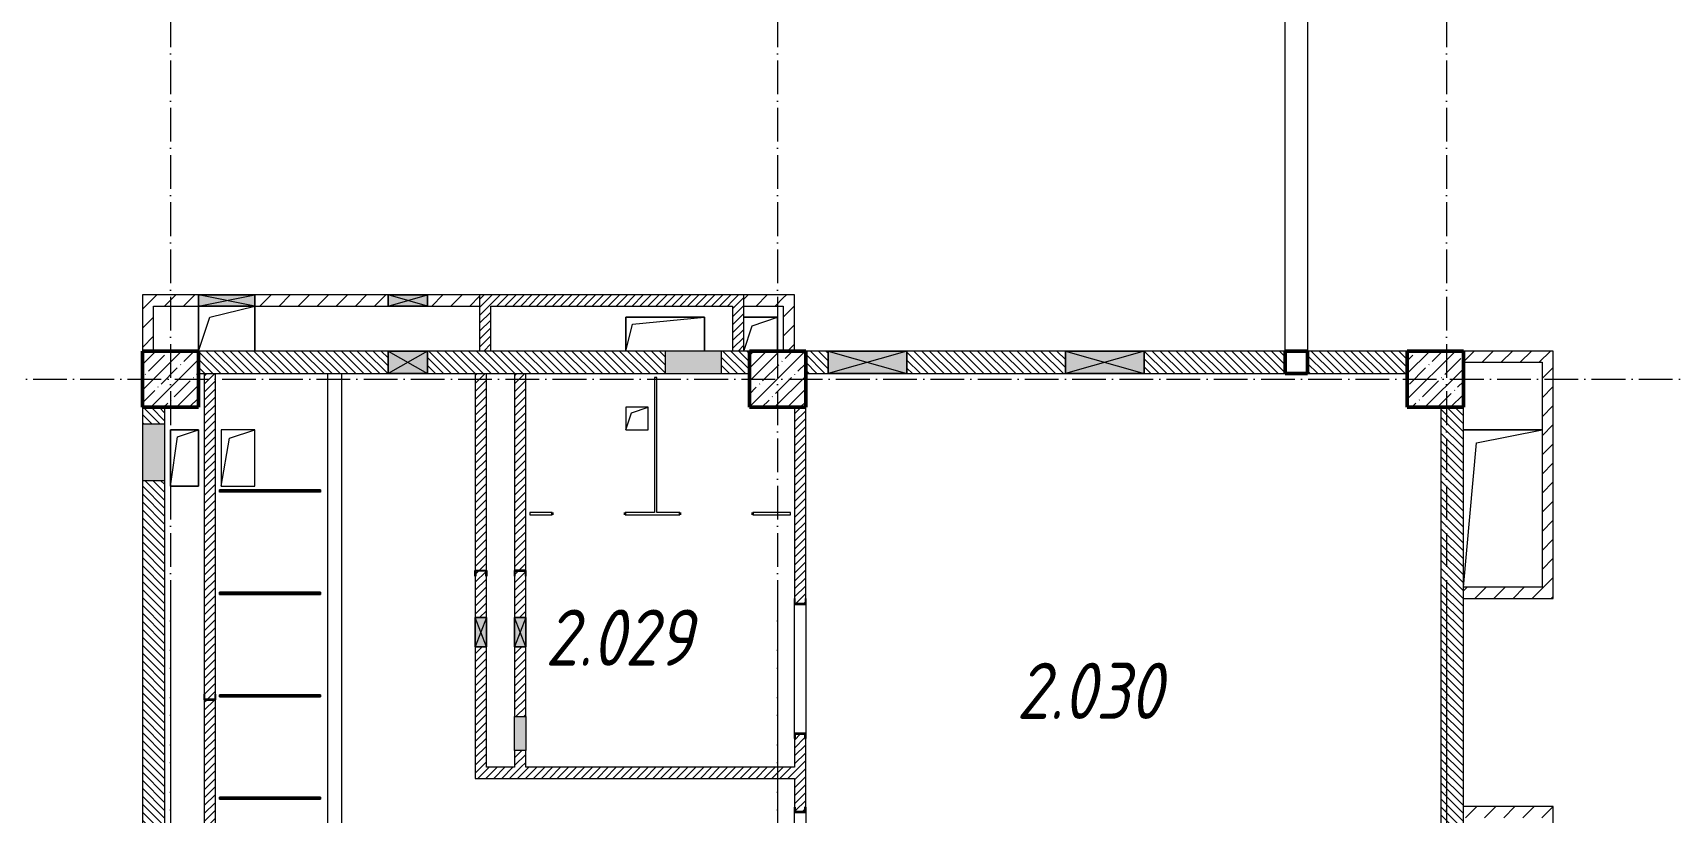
# Model space of a CAD drawing. Header units: millimetres. Extents: x -213536 to 1564669, y -45299 to 942238.
# Drawn here: x 60933 to 75507, y 507097 to 514027 of the extents above; entities that cross this region are included whole.
import ezdxf

# ---------------------------------------------------------------- set-up
doc = ezdxf.new("R2010")
doc.units = ezdxf.units.MM
doc.linetypes.add('50_200_ШТРИХ_1Т_ш5_п1_п1_', pattern=[700, 500, -100, 0, -100])
for name, color, linetype, lineweight in [('3.1) ЖБ окна 1.2 м', 102, 'Continuous', 30), ('A-DETL-GENF-OTLN', 7, 'Continuous', 9), ('A-DOOR-OPNG-MCUT', 7, 'Continuous', 35), ('A-FLOR-____-OTLN', 7, 'Continuous', 9), ('A-GENM-____-MCUT', 7, 'Continuous', 25), ('A-GENM-____-OTLN', 7, 'Continuous', 9), ('A-GENM-____-OTLN-1', 7, 'Continuous', 25), ('A-GLAZ-____-OTLN', 7, 'Continuous', 9), ('A-WALL-____-MCUT', 7, 'Continuous', 13), ('A-WALL-____-OTLN', 7, 'Continuous', 9), ('A-WALL-____-PATT-1', 7, 'Continuous', 9), ('A-WALL-FNSH-MCUT-1', 7, 'Continuous', 9), ('I-WALL-____-OTLN', 7, 'Continuous', 9), ('S-COLS-____-MCUT', 7, 'Continuous', 50), ('S-COLS-____-OTLN', 7, 'Continuous', 9), ('S-GRID-____-OTLN-1', 7, '50_200_ШТРИХ_1Т_ш5_п1_п1_', 9), ('Марки помещений', 7, 'Continuous', 9)]:
    doc.layers.add(name, color=color, linetype=linetype, lineweight=lineweight)
doc.layers.add('A-DOOR-____-OTLN-1', color=7, linetype='Continuous', lineweight=9, true_color=0xffffff)
doc.styles.add('ISOCPEUR_I_2', font='isocpeui.ttf', dxfattribs={"width": 0.85, "height": 2.3})
pattern_1 = [(135, (-15591.663, 459015.94), (-35.35534, -35.35534), [])]
pattern_2 = [(45, (-15591.663, 459015.94), (-35.35534, 35.35534), [])]
pattern_3 = [(45, (-15591.66, 459015.94), (-84.85281, 84.85281), [])]

# ---------------------------------------------------------------- blocks, each defined once
blk = doc.blocks.new('BSC_Колонна _Прямоугольная - 500х500-V35-АР1_План отверстий 2 этажа в осях 1-64_Ю-ЯЯ')
at = {"layer": 'S-COLS-____-OTLN'}
h = blk.add_hatch(dxfattribs=at)
h.set_pattern_fill('FP_45', color=256, style=0, pattern_type=2)
h.set_pattern_definition([(45, (-89000, -51931.04), (-114.04925, 114.04925), []), (45, (-88885.95, -51931.04), (-114.04925, 114.04925), [201.613, -40.323, 3.353, -36.97])])
h.paths.add_polyline_path([(-250, -250), (250, -250), (250, 250), (-250, 250)], flags=0)
at = {"layer": 'S-COLS-____-MCUT'}
for p, q in [((250, 250), (-250, 250)), ((-250, 250), (-250, -250)), ((250, -250), (250, 250)), ((-250, -250), (250, -250))]:
    blk.add_line(p, q, dxfattribs=at)
blk = doc.blocks.new('BSC_Колонна _Прямоугольная - 500х500-V36-АР1_План отверстий 2 этажа в осях 1-64_Ю-ЯЯ')
at = {"layer": 'S-COLS-____-OTLN'}
h = blk.add_hatch(dxfattribs=at)
h.set_pattern_fill('FP_46', color=256, style=0, pattern_type=2)
h.set_pattern_definition([(45, (-83150, -51931.04), (-114.04925, 114.04925), []), (45, (-83035.95, -51931.04), (-114.04925, 114.04925), [201.613, -40.323, 3.353, -36.97])])
h.paths.add_polyline_path([(-250, -250), (250, -250), (250, 250), (-250, 250)], flags=0)
at = {"layer": 'S-COLS-____-MCUT'}
for p, q in [((250, 250), (-250, 250)), ((-250, 250), (-250, -250)), ((250, -250), (250, 250)), ((-250, -250), (250, -250))]:
    blk.add_line(p, q, dxfattribs=at)
blk = doc.blocks.new('BSC_Колонна _Прямоугольная - 500х500-25978818-АР1_План отверстий 2 этажа в осях 1-64_Ю-ЯЯ')
at = {"layer": 'S-COLS-____-OTLN'}
h = blk.add_hatch(dxfattribs=at)
h.set_pattern_fill('FP_66', color=256, style=0, pattern_type=2)
h.set_pattern_definition([(45, (-77750, -51931.04), (-114.04925, 114.04925), []), (45, (-77635.95, -51931.04), (-114.04925, 114.04925), [201.613, -40.323, 3.353, -36.97])])
h.paths.add_polyline_path([(-250, -250), (250, -250), (250, 250), (-250, 250)], flags=0)
at = {"layer": 'S-COLS-____-MCUT'}
for p, q in [((250, 250), (-250, 250)), ((-250, 250), (-250, -250)), ((250, -250), (250, 250)), ((-250, -250), (250, -250))]:
    blk.add_line(p, q, dxfattribs=at)
blk = doc.blocks.new('DOR_ДУ_распашная__1Ст_Прямоугольная_ШЕР - Вн_650х2100h_Кабинки С_у-17949503-АР1_План отверстий 2 этажа в осях 1-64_Ю-ЯЯ')
at = {"layer": 'A-DOOR-OPNG-MCUT'}
for p, q in [((-325, 10), (-325, -10)), ((325, -10), (325, 10))]:
    blk.add_line(p, q, dxfattribs=at)
blk = doc.blocks.new('154_Фахверк_СКБ_Швеллер - Тип_100_3960-28331862-АР1_План отверстий 2 этажа в осях 1-64_Ю-ЯЯ')
at = {"layer": 'A-GENM-____-MCUT'}
for p, q in [((175, 50), (125, 50)), ((125, 50), (125, -50)), ((128, 47), (175, 47)), ((128, -47), (128, 47)), ((175, 47), (175, 50)), ((125, -50), (175, -50)), ((175, -47), (128, -47)), ((175, -50), (175, -47))]:
    blk.add_line(p, q, dxfattribs=at)
blk = doc.blocks.new('154_Стойка_СКБ_Швеллер - СМ-2180_100-28278414-АР1_План отверстий 2 этажа в осях 1-64_Ю-ЯЯ')
at = {"layer": 'A-GENM-____-MCUT'}
for p, q in [((171, 50), (125, 50)), ((125, 50), (125, -50)), ((129.5, 42.4), (171, 42.4)), ((129.5, -42.4), (129.5, 42.4)), ((171, 42.4), (171, 50)), ((125, -50), (171, -50)), ((171, -42.4), (129.5, -42.4)), ((171, -50), (171, -42.4))]:
    blk.add_line(p, q, dxfattribs=at)
blk = doc.blocks.new('154_Фахверк_СКБ_Швеллер - Тип_100_3960-28336466-АР1_План отверстий 2 этажа в осях 1-64_Ю-ЯЯ')
at = {"layer": 'A-GENM-____-MCUT'}
for p, q in [((175, 50), (125, 50)), ((125, 50), (125, -50)), ((128, 47), (175, 47)), ((128, -47), (128, 47)), ((175, 47), (175, 50)), ((125, -50), (175, -50)), ((175, -47), (128, -47)), ((175, -50), (175, -47))]:
    blk.add_line(p, q, dxfattribs=at)
blk = doc.blocks.new('154_Фахверк_СКБ_Швеллер - Тип_100_3960-28336563-АР1_План отверстий 2 этажа в осях 1-64_Ю-ЯЯ')
at = {"layer": 'A-GENM-____-MCUT'}
for p, q in [((125, 50), (175, 50)), ((125, -50), (125, 50)), ((128, 47), (128, -47)), ((175, 47), (128, 47)), ((175, 50), (175, 47)), ((175, -50), (125, -50)), ((128, -47), (175, -47)), ((175, -47), (175, -50))]:
    blk.add_line(p, q, dxfattribs=at)
blk = doc.blocks.new('131_Панель боковая - 900х1500-29281255-АР1_План отверстий 2 этажа в осях 1-64_Ю-ЯЯ')
at = {"layer": 'A-GENM-____-MCUT'}
for p, q in [((450, 5), (-450, 5)), ((-450, 5), (-450, -5)), ((450, -5), (450, 5)), ((-450, -5), (450, -5))]:
    blk.add_line(p, q, dxfattribs=at)
at = {"layer": 'A-GENM-____-OTLN'}
for p, q in [((-450, 10), (450, 10)), ((-450, 5), (-450, 10)), ((450, 10), (450, 5)), ((-450, -10), (-450, -5)), ((-450, -10), (450, -10)), ((450, -5), (450, -10))]:
    blk.add_line(p, q, dxfattribs=at)
blk = doc.blocks.new('AR_Отверстие Ниша - Лючок-32404312-АР1_План отверстий 2 этажа в осях 1-64_Ю-ЯЯ')
at = {"layer": 'A-GLAZ-____-OTLN'}
blk.add_hatch(color=256, dxfattribs=at).paths.add_polyline_path([(150, 50), (-150, 50), (-150, -50), (150, -50)], flags=0)
for p, q in [((-150, 50), (150, 50)), ((-150, -50), (-150, 50)), ((150, 50), (150, -50)), ((150, -50), (-150, -50))]:
    blk.add_line(p, q, dxfattribs=at)
blk = doc.blocks.new('AR_Отверстие Ниша - Лючок-32402011-АР1_План отверстий 2 этажа в осях 1-64_Ю-ЯЯ')
at = {"layer": 'A-GLAZ-____-OTLN'}
blk.add_hatch(color=256, dxfattribs=at).paths.add_polyline_path([(250, -100), (250, 100), (-250, 100), (-250, -100)], flags=0)
for p, q in [((250, 100), (-250, 100)), ((-250, 100), (-250, -100)), ((250, -100), (250, 100)), ((-250, -100), (250, -100))]:
    blk.add_line(p, q, dxfattribs=at)
blk = doc.blocks.new('AR_Отверстие Ниша - Лючок-32401948-АР1_План отверстий 2 этажа в осях 1-64_Ю-ЯЯ')
at = {"layer": 'A-GLAZ-____-OTLN'}
blk.add_hatch(color=256, dxfattribs=at).paths.add_polyline_path([(250, -100), (250, 100), (-250, 100), (-250, -100)], flags=0)
for p, q in [((250, 100), (-250, 100)), ((-250, 100), (-250, -100)), ((250, -100), (250, 100)), ((-250, -100), (250, -100))]:
    blk.add_line(p, q, dxfattribs=at)
blk = doc.blocks.new('AR_Отверстие прямоугольное _в плите_ - AR_Отверстие прямоугольное _в плите_-30459207-АР1_План отверстий 2 этажа в осях 1-64_Ю-ЯЯ')
at = {"layer": 'A-GENM-____-OTLN'}
for p, q in [((100, 100), (-100, 100)), ((-100, 100), (-100, -100)), ((-100, -100), (-50, 50)), ((-50, 50), (100, 100)), ((100, -100), (100, 100)), ((-100, -100), (100, -100))]:
    blk.add_line(p, q, dxfattribs=at)
blk = doc.blocks.new('AR_Отверстие прямоугольное _в плите_ - AR_Отверстие прямоугольное _в плите_-30459336-АР1_План отверстий 2 этажа в осях 1-64_Ю-ЯЯ')
at = {"layer": 'A-GENM-____-OTLN'}
for p, q in [((150, 250), (-150, 250)), ((-150, 250), (-150, -250)), ((-150, -250), (-75, 175)), ((-75, 175), (150, 250)), ((150, -250), (150, 250)), ((-150, -250), (150, -250))]:
    blk.add_line(p, q, dxfattribs=at)
blk = doc.blocks.new('AR_Отверстие прямоугольное _в плите_ - AR_Отверстие прямоугольное _в плите_-V158-АР1_План отверстий 2 этажа в осях 1-64_Ю-ЯЯ')
at = {"layer": 'A-GENM-____-OTLN'}
for p, q in [((125, 250), (-125, 250)), ((-125, 250), (-125, -250)), ((-125, -250), (-63, 188)), ((-63, 188), (125, 250)), ((125, -250), (125, 250)), ((-125, -250), (125, -250))]:
    blk.add_line(p, q, dxfattribs=at)
blk = doc.blocks.new('AR_Отверстие прямоугольное _в плите_ - AR_Отверстие прямоугольное _в плите_-30459430-АР1_План отверстий 2 этажа в осях 1-64_Ю-ЯЯ')
at = {"layer": 'A-GENM-____-OTLN'}
for p, q in [((350, 150), (-350, 150)), ((-350, 150), (-350, -150)), ((-290, 90), (350, 150)), ((350, -150), (350, 150)), ((-350, -150), (-290, 90))]:
    blk.add_line(p, q, dxfattribs=at)
blk = doc.blocks.new('AR_Отверстие прямоугольное _в плите_ - AR_Отверстие прямоугольное _в плите_-30552814-АР1_План отверстий 2 этажа в осях 1-64_Ю-ЯЯ')
at = {"layer": 'A-GENM-____-OTLN'}
for p, q in [((-250, 200), (-250, -200)), ((-150, 100), (250, 200)), ((250, -200), (250, 200)), ((-250, -200), (-150, 100))]:
    blk.add_line(p, q, dxfattribs=at)
blk = doc.blocks.new('AR_Отверстие прямоугольное _в плите_ - AR_Отверстие прямоугольное _в плите_-30552542-АР1_План отверстий 2 этажа в осях 1-64_Ю-ЯЯ')
at = {"layer": 'A-GENM-____-OTLN'}
for p, q in [((350, 700), (-350, 700)), ((-350, -700), (-233, 583)), ((-233, 583), (350, 700))]:
    blk.add_line(p, q, dxfattribs=at)
blk = doc.blocks.new('AR_Отверстие прямоугольное _в плите_ - AR_Отверстие прямоугольное _в плите_-30459338-АР1_План отверстий 2 этажа в осях 1-64_Ю-ЯЯ')
at = {"layer": 'A-GENM-____-OTLN'}
for p, q in [((150, 150), (-150, 150)), ((-75, 75), (150, 150)), ((150, -150), (150, 150)), ((-150, -150), (-75, 75))]:
    blk.add_line(p, q, dxfattribs=at)
blk = doc.blocks.new('BSC_Колонна _Прямоугольная1 - 200х200 _металл_-35205626-АР1_План отверстий 2 этажа в осях 1-64_Ю-ЯЯ')
at = {"layer": 'S-COLS-____-MCUT'}
for p, q in [((100, 100), (-100, 100)), ((-100, 100), (-100, -100)), ((100, -100), (100, 100)), ((-100, -100), (100, -100))]:
    blk.add_line(p, q, dxfattribs=at)
blk = doc.blocks.new('AR_Отверстие прямоугольное _в стене_ - AR_Отверстие прямоугольное _в стене__ОВ-36829938-АР1_План отверстий 2 этажа в осях 1-64_Ю-ЯЯ')
at = {"layer": 'A-GLAZ-____-OTLN'}
blk.add_hatch(color=256, dxfattribs=at).paths.add_polyline_path([(350, -100), (350, 100), (-350, 100), (-350, -100), (187, -100)], flags=0)
at = {"layer": 'A-DETL-GENF-OTLN'}
for p, q in [((-350, -100), (-350, 100)), ((-350, 100), (350, 100)), ((350, 100), (-350, -100)), ((-350, 100), (350, -100)), ((350, 100), (-350, 100)), ((-350, 100), (-350, -100)), ((350, 100), (350, -100)), ((350, -100), (350, 100)), ((350, -100), (-350, -100)), ((-350, -100), (350, -100))]:
    blk.add_line(p, q, dxfattribs=at)
blk = doc.blocks.new('AR_Отверстие прямоугольное _в стене__БезПР - AR_Отверстие прямоугольное _в стене__БезПР-36788828-АР1_План отверстий 2 этажа в осях 1-64_Ю-ЯЯ')
at = {"layer": 'A-GLAZ-____-OTLN'}
blk.add_hatch(color=256, dxfattribs=at).paths.add_polyline_path([(-250, 50), (-250, -50), (250, -50), (250, 50)], flags=0)
at = {"layer": 'A-DETL-GENF-OTLN'}
for p, q in [((-250, -50), (-250, 50)), ((-250, 50), (250, 50)), ((250, 50), (-250, -50)), ((-250, 50), (250, -50)), ((250, 50), (-250, 50)), ((-250, 50), (-250, -50)), ((250, 50), (250, -50)), ((250, -50), (250, 50)), ((250, -50), (-250, -50)), ((-250, -50), (250, -50))]:
    blk.add_line(p, q, dxfattribs=at)
at = {"layer": 'A-GLAZ-____-OTLN'}
blk.add_line((250, 50), (-250, 50), dxfattribs=at)
blk = doc.blocks.new('AR_Отверстие прямоугольное _в стене__БезПР - AR_Отверстие прямоугольное _в стене__БезПР-36789349-АР1_План отверстий 2 этажа в осях 1-64_Ю-ЯЯ')
at = {"layer": 'A-GLAZ-____-OTLN'}
blk.add_hatch(color=256, dxfattribs=at).paths.add_polyline_path([(130, 50), (-130, 50), (-130, -50), (130, -50)], flags=0)
at = {"layer": 'A-DETL-GENF-OTLN'}
for p, q in [((-130, -50), (-130, 50)), ((-130, 50), (130, 50)), ((130, 50), (-130, -50)), ((-130, 50), (130, -50)), ((130, 50), (-130, 50)), ((-130, 50), (-130, -50)), ((130, 50), (130, -50)), ((130, -50), (130, 50)), ((130, -50), (-130, -50)), ((-130, -50), (130, -50))]:
    blk.add_line(p, q, dxfattribs=at)
at = {"layer": 'A-GLAZ-____-OTLN'}
blk.add_line((130, 50), (-130, 50), dxfattribs=at)
blk = doc.blocks.new('AR_Отверстие прямоугольное _в стене_ - AR_Отверстие прямоугольное _в стене__ОВ-36832991-АР1_План отверстий 2 этажа в осях 1-64_Ю-ЯЯ')
at = {"layer": 'A-GLAZ-____-OTLN'}
blk.add_hatch(color=256, dxfattribs=at).paths.add_polyline_path([(-175, 50), (-175, -50), (175, -50), (175, 50)], flags=0)
at = {"layer": 'A-DETL-GENF-OTLN'}
for p, q in [((-175, -50), (-175, 50)), ((-175, 50), (175, 50)), ((175, 50), (-175, -50)), ((-175, 50), (175, -50)), ((175, 50), (-175, 50)), ((-175, 50), (-175, -50)), ((175, 50), (175, -50)), ((175, -50), (175, 50)), ((175, -50), (-175, -50)), ((-175, -50), (175, -50))]:
    blk.add_line(p, q, dxfattribs=at)
blk = doc.blocks.new('AR_Отверстие прямоугольное _в стене__БезПР - AR_Отверстие прямоугольное _в стене__БезПР-36789443-АР1_План отверстий 2 этажа в осях 1-64_Ю-ЯЯ')
at = {"layer": 'A-GLAZ-____-OTLN'}
blk.add_hatch(color=256, dxfattribs=at).paths.add_polyline_path([(175, -100), (175, 100), (-175, 100), (-175, -100)], flags=0)
at = {"layer": 'A-DETL-GENF-OTLN'}
for p, q in [((-175, -100), (-175, 100)), ((-175, 100), (175, 100)), ((175, 100), (-175, -100)), ((-175, 100), (175, -100)), ((175, 100), (-175, 100)), ((-175, 100), (-175, -100)), ((175, 100), (175, -100)), ((175, -100), (175, 100)), ((175, -100), (-175, -100)), ((-175, -100), (175, -100))]:
    blk.add_line(p, q, dxfattribs=at)
at = {"layer": 'A-GLAZ-____-OTLN'}
blk.add_line((175, 100), (-175, 100), dxfattribs=at)
blk = doc.blocks.new('2этаж')
at = {"layer": 'S-GRID-____-OTLN-1', "color": 251, "ltscale": 0.6, "true_color": 0x636466}
for p, q in [((62158.3, 549908.8), (62158.3, 498997)), ((67558.3, 549908.8), (67558.3, 498997)), ((73508.3, 549908.8), (73508.3, 498997)), ((53374.4, 510947), (88482.7, 510947)), ((62158.3, 508896.9), (62158.3, 467585.8)), ((67558.3, 508896.9), (67558.3, 470838.7)), ((73508.3, 508896.9), (73508.3, 454533.3))]:
    blk.add_line(p, q, dxfattribs=at)

msp = doc.modelspace()

# ---------------------------------------------------------------- hatches: boundary and pattern name
at = {"layer": 'A-WALL-____-PATT-1'}
h = msp.add_hatch(dxfattribs=at)
h.set_pattern_fill('FP_4', color=256, style=0, pattern_type=2)
h.set_pattern_definition(pattern_3)
h.paths.add_polyline_path([(63930.7, 511597), (64093.3, 511597), (64093.3, 511697), (62908.3, 511697), (62908.3, 511597)], flags=0)
h.paths.add_polyline_path([(64908.3, 511597), (64908.3, 511697), (64443.3, 511697), (64443.3, 511597)], flags=0)
h.paths.add_polyline_path([(62163.2, 511597), (62408.3, 511597), (62408.3, 511697), (61908.3, 511697), (61908.3, 511597), (62008.3, 511597)], flags=0)
h = msp.add_hatch(dxfattribs=at)
h.set_pattern_fill('FP_5', color=256, style=0, pattern_type=2)
h.set_pattern_definition(pattern_2)
h.paths.add_polyline_path([(67158.3, 511597), (67158.3, 511697), (64908.3, 511697), (64908.3, 511597), (65698.2, 511597)], flags=0)
h = msp.add_hatch(dxfattribs=at)
h.set_pattern_fill('FP_5', color=256, style=0, pattern_type=2)
h.set_pattern_definition(pattern_2)
h.paths.add_polyline_path([(67258.3, 511197), (67258.3, 511697), (67158.3, 511697), (67158.3, 511197)], flags=0)
h = msp.add_hatch(dxfattribs=at)
h.set_pattern_fill('FP_4', color=256, style=0, pattern_type=2)
h.set_pattern_definition(pattern_3)
h.paths.add_polyline_path([(67258.3, 511597), (67608.3, 511597), (67608.3, 511697), (67258.3, 511697)], flags=0)
h = msp.add_hatch(dxfattribs=at)
h.set_pattern_fill('FP_4', color=256, style=0, pattern_type=2)
h.set_pattern_definition(pattern_3)
h.paths.add_polyline_path([(67708.3, 511197), (67708.3, 511697), (67608.3, 511697), (67608.3, 511197)], flags=0)
h = msp.add_hatch(dxfattribs=at)
h.set_pattern_fill('FP_4', color=256, style=0, pattern_type=2)
h.set_pattern_definition(pattern_3)
h.paths.add_polyline_path([(62008.3, 511197), (62008.3, 511597), (61908.3, 511597), (61908.3, 511197)], flags=0)
h = msp.add_hatch(dxfattribs=at)
h.set_pattern_fill('FP_5', color=256, style=0, pattern_type=2)
h.set_pattern_definition(pattern_2)
h.paths.add_polyline_path([(65008.3, 511197), (65008.3, 511597), (64908.3, 511597), (64908.3, 511197)], flags=0)
h = msp.add_hatch(dxfattribs=at)
h.set_pattern_fill('FP_6', color=256, style=0, pattern_type=2)
h.set_pattern_definition(pattern_1)
h.paths.add_polyline_path([(66558.3, 510997), (66558.3, 511197), (64443.3, 511197), (64443.3, 510997), (65698.2, 510997)], flags=0)
h.paths.add_polyline_path([(67308.3, 510997), (67308.3, 511197), (67058.3, 511197), (67058.3, 510997)], flags=0)
h.paths.add_polyline_path([(64093.3, 510997), (64093.3, 511197), (62408.3, 511197), (62408.3, 510997), (63930.7, 510997)], flags=0)
h = msp.add_hatch(dxfattribs=at)
h.set_pattern_fill('FP_6', color=256, style=0, pattern_type=2)
h.set_pattern_definition(pattern_1)
h.paths.add_polyline_path([(72073.3, 510997), (72073.3, 511197), (70818.3, 511197), (70818.3, 510997)], flags=0)
h.paths.add_polyline_path([(69233.2, 510997), (70118.3, 510997), (70118.3, 511197), (68708.3, 511197), (68708.3, 510997)], flags=0)
h.paths.add_polyline_path([(67808.3, 510997), (68008.3, 510997), (68008.3, 511197), (67808.3, 511197)], flags=0)
h = msp.add_hatch(dxfattribs=at)
h.set_pattern_fill('FP_6', color=256, style=0, pattern_type=2)
h.set_pattern_definition(pattern_1)
h.paths.add_polyline_path([(73158.3, 510997), (73158.3, 511197), (72273.3, 511197), (72273.3, 510997)], flags=0)
h = msp.add_hatch(dxfattribs=at)
h.set_pattern_fill('FP_4', color=256, style=0, pattern_type=2)
h.set_pattern_definition(pattern_3)
h.paths.add_polyline_path([(74358.3, 511097), (74458.3, 511097), (74458.3, 511197), (73658.3, 511197), (73658.3, 511097)], flags=0)
h = msp.add_hatch(dxfattribs=at)
h.set_pattern_fill('FP_5', color=256, style=0, pattern_type=2)
h.set_pattern_definition(pattern_2)
h.paths.add_polyline_path([(62458.3, 505147), (62558.3, 505147), (62558.3, 508097), (62458.3, 508097), (62458.3, 506554.1)], flags=0)
h.paths.add_polyline_path([(62461.3, 508100), (62555.3, 508100), (62555.3, 508147), (62558.3, 508147), (62558.3, 510997), (62458.3, 510997), (62458.3, 508147), (62461.3, 508147)], flags=0)
h = msp.add_hatch(dxfattribs=at)
h.set_pattern_fill('FP_5', color=256, style=0, pattern_type=2)
h.set_pattern_definition(pattern_2)
h.paths.add_polyline_path([(64968.3, 507397), (64968.3, 508567), (64868.3, 508567), (64868.3, 507397)], flags=0)
h.paths.add_polyline_path([(64868.3, 508827), (64968.3, 508827), (64968.3, 509197), (64965.3, 509197), (64965.3, 509244), (64871.3, 509244), (64871.3, 509197), (64868.3, 509197)], flags=0)
h.paths.add_polyline_path([(64918.3, 509247), (64968.3, 509247), (64968.3, 510997), (64868.3, 510997), (64868.3, 509247), (64871.5, 509247)], flags=0)
h = msp.add_hatch(dxfattribs=at)
h.set_pattern_fill('FP_5', color=256, style=0, pattern_type=2)
h.set_pattern_definition(pattern_2)
h.paths.add_polyline_path([(65218.3, 507497), (65318.3, 507497), (65318.3, 507647), (65218.3, 507647)], flags=0)
h.paths.add_polyline_path([(65218.3, 507947), (65318.3, 507947), (65318.3, 508567), (65218.3, 508567)], flags=0)
h.paths.add_polyline_path([(65318.3, 508827), (65318.3, 509197), (65315.3, 509197), (65315.3, 509244), (65221.3, 509244), (65221.3, 509197), (65218.3, 509197), (65218.3, 508827), (65315.3, 508827)], flags=0)
h.paths.add_polyline_path([(65318.3, 509247), (65318.3, 510997), (65218.3, 510997), (65218.3, 509247), (65315.3, 509247)], flags=0)
h = msp.add_hatch(dxfattribs=at)
h.set_pattern_fill('FP_4', color=256, style=0, pattern_type=2)
h.set_pattern_definition(pattern_3)
h.paths.add_polyline_path([(74458.3, 509097), (74458.3, 511097), (74358.3, 511097), (74358.3, 509097)], flags=0)
h = msp.add_hatch(dxfattribs=at)
h.set_pattern_fill('FP_6', color=256, style=0, pattern_type=2)
h.set_pattern_definition(pattern_1)
h.paths.add_polyline_path([(61908.3, 505947), (62108.3, 505947), (62108.3, 510047), (61908.3, 510047), (61908.3, 506554.1)], flags=0)
h.paths.add_polyline_path([(61908.3, 510547), (62108.3, 510547), (62108.3, 510697), (61908.3, 510697)], flags=0)
h = msp.add_hatch(dxfattribs=at)
h.set_pattern_fill('FP_5', color=256, style=0, pattern_type=2)
h.set_pattern_definition(pattern_2)
h.paths.add_polyline_path([(67715.9, 505447), (67808.3, 505447), (67808.3, 505901), (67800.7, 505901), (67800.7, 505942.5), (67715.9, 505942.5), (67715.9, 505901), (67708.3, 505901), (67708.3, 505447)], flags=0)
h.paths.add_polyline_path([(67715.9, 507101.5), (67800.7, 507101.5), (67800.7, 507143), (67808.3, 507143), (67808.3, 507751), (67800.7, 507751), (67800.7, 507792.5), (67715.9, 507792.5), (67715.9, 507751), (67708.3, 507751), (67708.3, 507143), (67715.9, 507143)], flags=0)
h.paths.add_polyline_path([(67805.3, 508950), (67805.5, 508997), (67808.3, 508997), (67808.3, 510697), (67708.3, 510697), (67708.3, 508997), (67711.3, 508997), (67711.3, 508950)], flags=0)
h = msp.add_hatch(dxfattribs=at)
h.set_pattern_fill('FP_6', color=256, style=0, pattern_type=2)
h.set_pattern_definition(pattern_1)
h.paths.add_polyline_path([(73658.3, 505447), (73658.3, 510697), (73458.3, 510697), (73458.3, 505447)], flags=0)
h = msp.add_hatch(dxfattribs=at)
h.set_pattern_fill('FP_4', color=256, style=0, pattern_type=2)
h.set_pattern_definition(pattern_3)
h.paths.add_polyline_path([(73658.3, 508997), (74458.3, 508997), (74458.3, 509097), (73658.3, 509097)], flags=0)
h = msp.add_hatch(dxfattribs=at)
h.set_pattern_fill('FP_5', color=256, style=0, pattern_type=2)
h.set_pattern_definition(pattern_2)
h.paths.add_polyline_path([(67708.3, 507397), (67708.3, 507497), (64968.3, 507497), (64968.3, 507397), (67465.7, 507397)], flags=0)
h = msp.add_hatch(dxfattribs=at)
h.set_pattern_fill('FP_4', color=256, style=0, pattern_type=2)
h.set_pattern_definition(pattern_3)
h.paths.add_polyline_path([(74358.3, 507047), (74358.3, 507147), (73658.3, 507147), (73658.3, 507047)], flags=0)
h = msp.add_hatch(dxfattribs=at)
h.set_pattern_fill('FP_4', color=256, style=0, pattern_type=2)
h.set_pattern_definition(pattern_3)
h.paths.add_polyline_path([(74358.3, 505047), (74458.3, 505047), (74458.3, 507147), (74358.3, 507147), (74358.3, 506554.1)], flags=0)

# ---------------------------------------------------------------- linework, layer by layer
at = {"layer": 'A-FLOR-____-OTLN'}
for p, q in [((62408.3, 511197), (62408.3, 511597)), ((62908.3, 511597), (62908.3, 511197)), ((66208.3, 511497), (66908.3, 511497)), ((66208.3, 511197), (66208.3, 511497)), ((66908.3, 511497), (66908.3, 511197)), ((67258.3, 511497), (67558.3, 511497)), ((67558.3, 511497), (67558.3, 511197)), ((62158.3, 510497), (62408.3, 510497)), ((62158.3, 509997), (62158.3, 510497)), ((62408.3, 510497), (62408.3, 509997)), ((73658.3, 510497), (74358.3, 510497)), ((62408.3, 509997), (62158.3, 509997))]:
    msp.add_line(p, q, dxfattribs=at)
at = {"layer": 'A-WALL-____-MCUT'}
for p, q in [((64093.3, 511197), (62408.3, 511197)), ((66558.3, 511197), (64443.3, 511197)), ((67308.3, 511197), (67058.3, 511197)), ((68008.3, 511197), (67808.3, 511197)), ((70118.3, 511197), (68708.3, 511197)), ((72073.3, 511197), (70818.3, 511197)), ((73158.3, 511197), (72273.3, 511197)), ((62408.3, 510997), (64093.3, 510997)), ((64443.3, 510997), (66558.3, 510997)), ((67058.3, 510997), (67308.3, 510997)), ((67808.3, 510997), (68008.3, 510997)), ((68708.3, 510997), (70118.3, 510997)), ((70818.3, 510997), (72073.3, 510997)), ((72273.3, 510997), (73158.3, 510997)), ((61908.3, 510697), (61908.3, 510547)), ((62108.3, 510547), (62108.3, 510697)), ((73458.3, 510697), (73458.3, 505447)), ((73658.3, 505447), (73658.3, 510697)), ((61908.3, 510047), (61908.3, 505947)), ((62108.3, 505947), (62108.3, 510047))]:
    msp.add_line(p, q, dxfattribs=at)
at = {"layer": 'A-WALL-____-OTLN'}
for p, q in [((63558.3, 506297), (63558.3, 510997)), ((63678.3, 510997), (63678.3, 506177))]:
    msp.add_line(p, q, dxfattribs=at)
at = {"layer": 'A-WALL-FNSH-MCUT-1'}
for p, q in [((61908.3, 511697), (61908.3, 511197)), ((62408.3, 511697), (61908.3, 511697)), ((64093.3, 511697), (62908.3, 511697)), ((67708.3, 511697), (64443.3, 511697)), ((64908.3, 511697), (64908.3, 511197)), ((67258.3, 511197), (67258.3, 511697)), ((67708.3, 511197), (67708.3, 511697)), ((62008.3, 511197), (62008.3, 511597)), ((62008.3, 511597), (62408.3, 511597)), ((62908.3, 511597), (64093.3, 511597)), ((64443.3, 511597), (64908.3, 511597)), ((65008.3, 511197), (65008.3, 511597)), ((65008.3, 511597), (67158.3, 511597)), ((67158.3, 511597), (67158.3, 511197)), ((67258.3, 511597), (67608.3, 511597)), ((67608.3, 511597), (67608.3, 511197)), ((74458.3, 511197), (73658.3, 511197)), ((74458.3, 508997), (74458.3, 511197)), ((62458.3, 510997), (62458.3, 508147)), ((62558.3, 508147), (62558.3, 510997)), ((64868.3, 510997), (64868.3, 509247)), ((64968.3, 509247), (64968.3, 510997)), ((65218.3, 510997), (65218.3, 509247)), ((65318.3, 509247), (65318.3, 510997)), ((73658.3, 511097), (74358.3, 511097)), ((74358.3, 511097), (74358.3, 509097)), ((66463.3, 510962), (66463.3, 509762)), ((66483.3, 510962), (66463.3, 510962)), ((66483.3, 509762), (66483.3, 510962)), ((67708.3, 510697), (67708.3, 508997)), ((67808.3, 508997), (67808.3, 510697)), ((65553.3, 509762), (65353.3, 509762)), ((65353.3, 509762), (65353.3, 509742)), ((65353.3, 509742), (65553.3, 509742)), ((66463.3, 509762), (66203.3, 509762)), ((66203.3, 509742), (66688.3, 509742)), ((66688.3, 509762), (66483.3, 509762)), ((67673.3, 509762), (67338.3, 509762)), ((67338.3, 509742), (67673.3, 509742)), ((67673.3, 509742), (67673.3, 509762)), ((64868.3, 509197), (64868.3, 508827)), ((64968.3, 508827), (64968.3, 509197)), ((65218.3, 509197), (65218.3, 508827)), ((65318.3, 508827), (65318.3, 509197)), ((74358.3, 509097), (73658.3, 509097)), ((73658.3, 508997), (74458.3, 508997)), ((64868.3, 508567), (64868.3, 507397)), ((64968.3, 507497), (64968.3, 508567)), ((65218.3, 508567), (65218.3, 507947)), ((65318.3, 507947), (65318.3, 508567)), ((62458.3, 508097), (62458.3, 505147)), ((62558.3, 505147), (62558.3, 508097)), ((65218.3, 507647), (65218.3, 507497)), ((65318.3, 507497), (65318.3, 507647)), ((67708.3, 507751), (67708.3, 507497)), ((67808.3, 507143), (67808.3, 507751)), ((65218.3, 507497), (64968.3, 507497)), ((67708.3, 507497), (65318.3, 507497)), ((64868.3, 507397), (67708.3, 507397)), ((67708.3, 507397), (67708.3, 507143)), ((74458.3, 507147), (73658.3, 507147)), ((74458.3, 504947), (74458.3, 507147))]:
    msp.add_line(p, q, dxfattribs=at)
at = {"layer": 'I-WALL-____-OTLN'}
for p, q in [((72073.3, 511197), (72073.3, 514197)), ((72273.3, 514197), (72273.3, 511197)), ((67708.3, 507797), (67708.3, 508947)), ((67808.3, 508947), (67808.3, 507797)), ((67708.3, 505947), (67708.3, 507097)), ((67808.3, 507097), (67808.3, 505947))]:
    msp.add_line(p, q, dxfattribs=at)

# ---------------------------------------------------------------- block references
at = {"layer": '3.1) ЖБ окна 1.2 м'}
msp.add_blockref('2этаж', (0, 0), dxfattribs=at)
at = {"layer": 'A-DOOR-____-OTLN-1', "rotation": 180}
for p in [(65878.3, 509752), (67013.3, 509752)]:
    msp.add_blockref('DOR_ДУ_распашная__1Ст_Прямоугольная_ШЕР - Вн_650х2100h_Кабинки С_у-17949503-АР1_План отверстий 2 этажа в осях 1-64_Ю-ЯЯ', p, dxfattribs=at)
at = {"layer": 'A-GENM-____-OTLN'}
for name, p in [('AR_Отверстие прямоугольное _в плите_ - AR_Отверстие прямоугольное _в плите_-30552814-АР1_План отверстий 2 этажа в осях 1-64_Ю-ЯЯ', (62658.3, 511397)), ('AR_Отверстие прямоугольное _в плите_ - AR_Отверстие прямоугольное _в плите_-30459430-АР1_План отверстий 2 этажа в осях 1-64_Ю-ЯЯ', (66558.3, 511347)), ('AR_Отверстие прямоугольное _в плите_ - AR_Отверстие прямоугольное _в плите_-30459338-АР1_План отверстий 2 этажа в осях 1-64_Ю-ЯЯ', (67408.3, 511347)), ('AR_Отверстие прямоугольное _в плите_ - AR_Отверстие прямоугольное _в плите_-30459207-АР1_План отверстий 2 этажа в осях 1-64_Ю-ЯЯ', (66308.3, 510597)), ('AR_Отверстие прямоугольное _в плите_ - AR_Отверстие прямоугольное _в плите_-V158-АР1_План отверстий 2 этажа в осях 1-64_Ю-ЯЯ', (62283.3, 510247)), ('AR_Отверстие прямоугольное _в плите_ - AR_Отверстие прямоугольное _в плите_-30459336-АР1_План отверстий 2 этажа в осях 1-64_Ю-ЯЯ', (62758.3, 510247)), ('AR_Отверстие прямоугольное _в плите_ - AR_Отверстие прямоугольное _в плите_-30552542-АР1_План отверстий 2 этажа в осях 1-64_Ю-ЯЯ', (74008.3, 509797))]:
    msp.add_blockref(name, p, dxfattribs=at)
at = {"layer": 'A-GENM-____-OTLN', "rotation": 180}
for p in [(63043.3, 509952), (63043.3, 509042), (63043.3, 508132), (63043.3, 507222)]:
    msp.add_blockref('131_Панель боковая - 900х1500-29281255-АР1_План отверстий 2 этажа в осях 1-64_Ю-ЯЯ', p, dxfattribs=at)
at = {"layer": 'A-GENM-____-OTLN-1'}
for name, p, rotation in [('154_Фахверк_СКБ_Швеллер - Тип_100_3960-28336563-АР1_План отверстий 2 этажа в осях 1-64_Ю-ЯЯ', (64918.3, 509372), 269.9999999999998), ('154_Фахверк_СКБ_Швеллер - Тип_100_3960-28336466-АР1_План отверстий 2 этажа в осях 1-64_Ю-ЯЯ', (65268.3, 509372), 269.9999999999998), ('154_Фахверк_СКБ_Швеллер - Тип_100_3960-28331862-АР1_План отверстий 2 этажа в осях 1-64_Ю-ЯЯ', (67758.3, 508822), 90), ('154_Фахверк_СКБ_Швеллер - Тип_100_3960-28331862-АР1_План отверстий 2 этажа в осях 1-64_Ю-ЯЯ', (62508.3, 507972), 89.99999999999991), ('154_Стойка_СКБ_Швеллер - СМ-2180_100-28278414-АР1_План отверстий 2 этажа в осях 1-64_Ю-ЯЯ', (67758.3, 507922), 270), ('154_Стойка_СКБ_Швеллер - СМ-2180_100-28278414-АР1_План отверстий 2 этажа в осях 1-64_Ю-ЯЯ', (67758.3, 506972), 90)]:
    msp.add_blockref(name, p, dxfattribs=dict(at, rotation=rotation))
at = {"layer": 'A-GLAZ-____-OTLN'}
for name, p, rotation in [('AR_Отверстие прямоугольное _в стене__БезПР - AR_Отверстие прямоугольное _в стене__БезПР-36788828-АР1_План отверстий 2 этажа в осях 1-64_Ю-ЯЯ', (62658.3, 511647), 180), ('AR_Отверстие прямоугольное _в стене_ - AR_Отверстие прямоугольное _в стене__ОВ-36832991-АР1_План отверстий 2 этажа в осях 1-64_Ю-ЯЯ', (64268.3, 511647), 180), ('AR_Отверстие Ниша - Лючок-32402011-АР1_План отверстий 2 этажа в осях 1-64_Ю-ЯЯ', (62008.3, 510297), 269.9999999999999), ('AR_Отверстие прямоугольное _в стене__БезПР - AR_Отверстие прямоугольное _в стене__БезПР-36789349-АР1_План отверстий 2 этажа в осях 1-64_Ю-ЯЯ', (64918.3, 508697), 269.9999999999998), ('AR_Отверстие прямоугольное _в стене__БезПР - AR_Отверстие прямоугольное _в стене__БезПР-36789349-АР1_План отверстий 2 этажа в осях 1-64_Ю-ЯЯ', (65268.3, 508697), 269.9999999999998), ('AR_Отверстие Ниша - Лючок-32404312-АР1_План отверстий 2 этажа в осях 1-64_Ю-ЯЯ', (65268.3, 507797), 269.9999999999998)]:
    msp.add_blockref(name, p, dxfattribs=dict(at, rotation=rotation))
for name, p in [('AR_Отверстие прямоугольное _в стене__БезПР - AR_Отверстие прямоугольное _в стене__БезПР-36789443-АР1_План отверстий 2 этажа в осях 1-64_Ю-ЯЯ', (64268.3, 511097)), ('AR_Отверстие Ниша - Лючок-32401948-АР1_План отверстий 2 этажа в осях 1-64_Ю-ЯЯ', (66808.3, 511097)), ('AR_Отверстие прямоугольное _в стене_ - AR_Отверстие прямоугольное _в стене__ОВ-36829938-АР1_План отверстий 2 этажа в осях 1-64_Ю-ЯЯ', (68358.3, 511097)), ('AR_Отверстие прямоугольное _в стене_ - AR_Отверстие прямоугольное _в стене__ОВ-36829938-АР1_План отверстий 2 этажа в осях 1-64_Ю-ЯЯ', (70468.3, 511097))]:
    msp.add_blockref(name, p, dxfattribs=at)
at = {"layer": 'S-COLS-____-OTLN'}
for name, p in [('BSC_Колонна _Прямоугольная - 500х500-25978818-АР1_План отверстий 2 этажа в осях 1-64_Ю-ЯЯ', (62158.3, 510947)), ('BSC_Колонна _Прямоугольная - 500х500-V36-АР1_План отверстий 2 этажа в осях 1-64_Ю-ЯЯ', (67558.3, 510947)), ('BSC_Колонна _Прямоугольная - 500х500-V35-АР1_План отверстий 2 этажа в осях 1-64_Ю-ЯЯ', (73408.3, 510947))]:
    msp.add_blockref(name, p, dxfattribs=at)
at = {"layer": 'S-COLS-____-OTLN', "rotation": 270.0000000000001}
msp.add_blockref('BSC_Колонна _Прямоугольная1 - 200х200 _металл_-35205626-АР1_План отверстий 2 этажа в осях 1-64_Ю-ЯЯ', (72173.3, 511097), dxfattribs=at)

# ---------------------------------------------------------------- texts
at = {"layer": 'Марки помещений', "char_height": 500, "width": 785.654, "attachment_point": 1, "style": 'ISOCPEUR_I_2'}
for s, insert in [('2.029', (65490.9, 508899.6)), ('2.030', (69682.5, 508426.3))]:
    msp.add_mtext(s, dxfattribs=dict(at, insert=insert))

doc.saveas('drawing.dxf')
